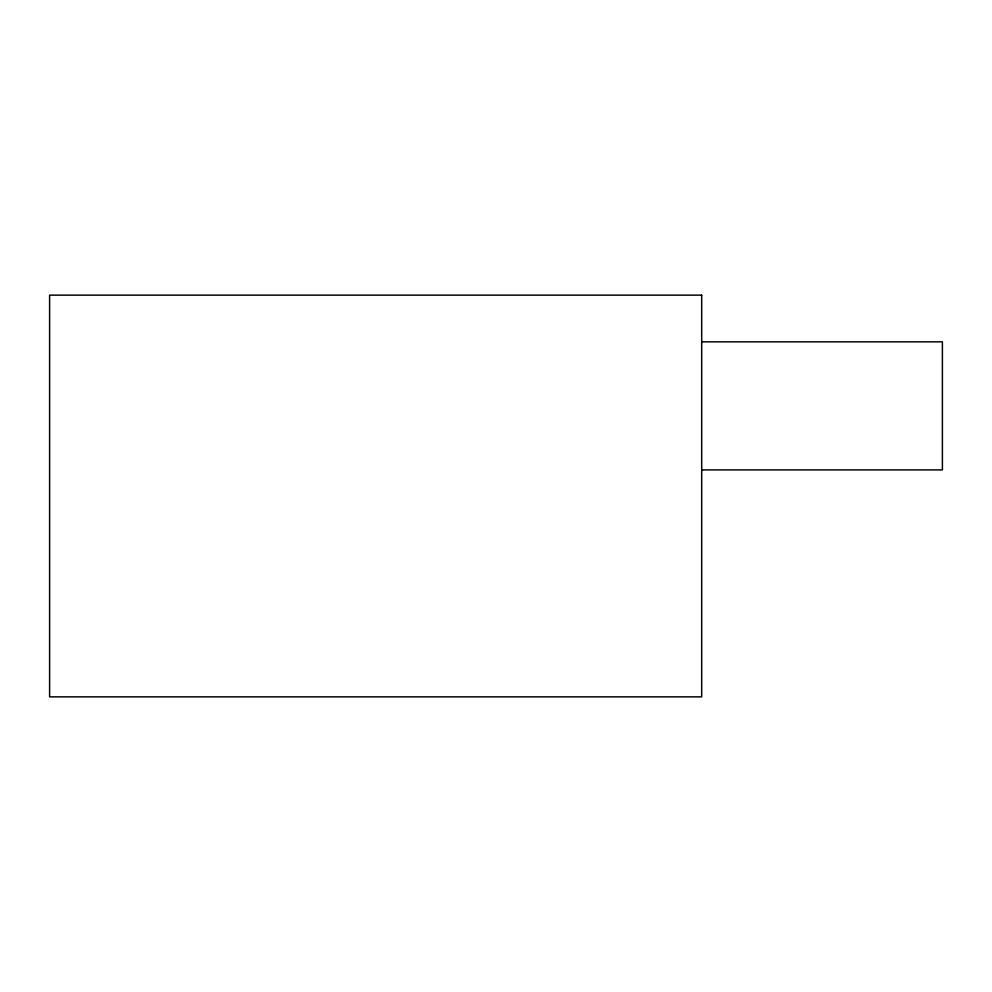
<?xml version="1.0" encoding="UTF-8"?>
<svg xmlns="http://www.w3.org/2000/svg" width="992" height="992" viewBox="0 0 992 992"><rect width="100%" height="100%" fill="white"/><g stroke="black" fill="none" stroke-linecap="round" stroke-linejoin="round"><path stroke-width="1.49" d="M701.691 341.831L942.4 341.831L942.4 469.91L701.691 469.91M701.691 295.145L49.6 295.145L49.6 696.855L701.691 696.855L701.691 295.145"/></g></svg>
